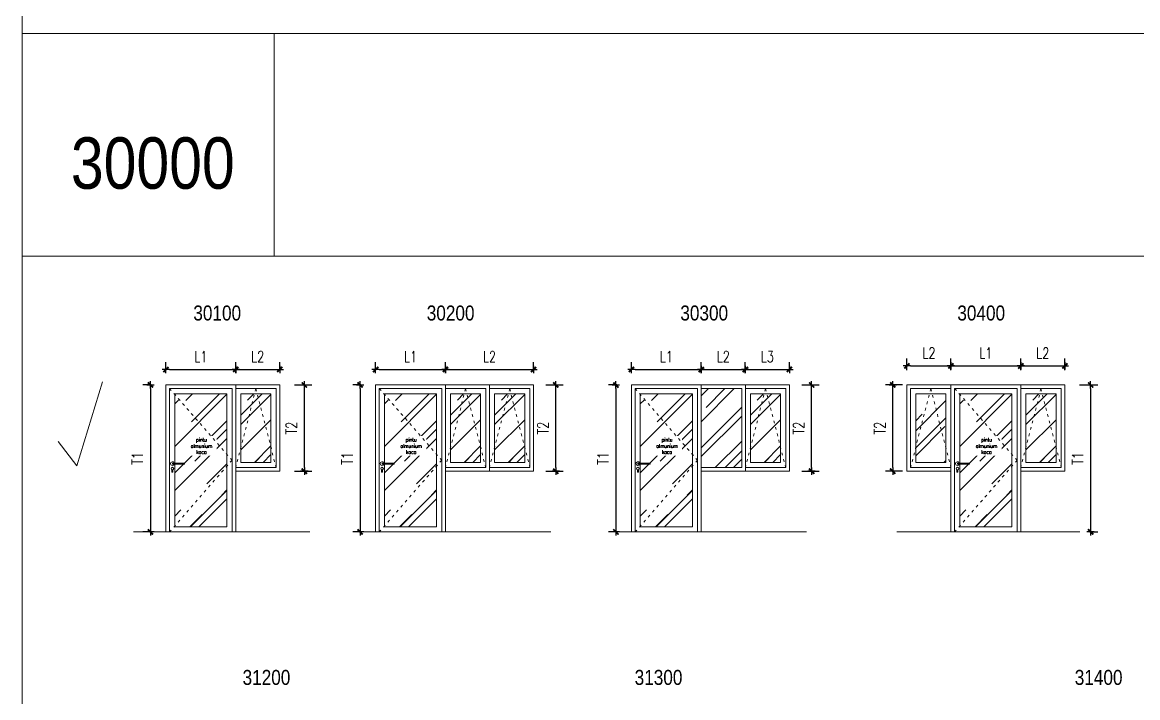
# Model space of a CAD drawing. Header units: centimetres. Extents: x 241563 to 294181, y -34797 to 61752.
# Drawn here: x 247733 to 262915, y 14569 to 23763 of the extents above; entities that cross this region are included whole.
import ezdxf

# ---------------------------------------------------------------- set-up
doc = ezdxf.new("R2010")
doc.units = ezdxf.units.CM
doc.header["$MEASUREMENT"] = 0
doc.linetypes.add('ACAD_ISO03W100', pattern=[30, 12, -18])
doc.layers.add('0.00', color=130, linetype='Continuous', lineweight=0)
doc.layers.add('0.09', color=30, linetype='Continuous', lineweight=9)
doc.styles.add('51DIM', font='SIMPLEX.shx', dxfattribs={"width": 0.85})
doc.styles.add('ISO', font='ARIALN.TTF')
doc.styles.add('TEXT', font='simplex.shx', dxfattribs={"width": 0.75})
doc.dimstyles.new('D100B', dxfattribs={"dimscale": 100, "dimtxt": 1.5, "dimasz": 0.5, "dimexe": 1, "dimexo": 2, "dimgap": 1, "dimtad": 1, "dimdec": 0, "dimzin": 0, "dimdsep": 46, "dimtxsty": 'TEXT', "dimblk1": 'tick', "dimblk2": 'tick', "dimsah": 1, "dimcen": 0, "dimclre": 15, "dimadec": 0, "dimazin": 0, "dimtfac": 1, "dimtdec": 0, "dimtix": 1, "dimtmove": 2, "dimatfit": 3, "dimldrblk": 'tick', "dimfxl": 1, "dimtolj": 1, "dimtzin": 0, "dimarcsym": 0})
pattern_1 = [(45, (-4593.2, -132.06), (424.2641, 1131.37085), [7500, -1000, 2500, -500]), (45, (-4299.76, 514.94), (-823.7794, 116.6726), [1500, -165, 3000, -375]), (45, (-4716.95, 345.23), (1601.59686, 2075.3584), [4000, -700, 2000, -500])]
pattern_2 = [(45, (-1739.46, -132.06), (424.2641, 1131.37085), [7500, -1000, 2500, -500]), (45, (-1446, 514.94), (-823.7794, 116.6726), [1500, -165, 3000, -375]), (45, (-1863.2, 345.23), (1601.59686, 2075.3584), [4000, -700, 2000, -500])]
pattern_3 = [(45, (6091.96, -132.06), (424.2641, 1131.37085), [7500, -1000, 2500, -500]), (45, (6385.4, 514.94), (-823.7794, 116.6726), [1500, -165, 3000, -375]), (45, (5968.22, 345.23), (1601.59686, 2075.3584), [4000, -700, 2000, -500])]

# ---------------------------------------------------------------- blocks, each defined once
blk = doc.blocks.new('tick')
for p, q in [((-1, 0), (1, 0)), ((0, 1), (0, -1))]:
    blk.add_line(p, q)
at = {"const_width": 0.5}
blk.add_lwpolyline([(-0.71, -0.71), (0.71, 0.71)], dxfattribs=at)
blk = doc.blocks.new('*D71')
at = {"color": 15, "linetype": 'Continuous', "lineweight": -2, "ltscale": 2, "transparency": 16777216}
for p, q in [((249488, 18826), (249376, 18826)), ((249488, 16826), (249376, 16826))]:
    blk.add_line(p, q, dxfattribs=at)
at = {"color": 0, "linetype": 'Continuous', "lineweight": -2, "ltscale": 2, "transparency": 16777216}
blk.add_line((249476, 18776), (249476, 16876), dxfattribs=at)
at = {"layer": 'Defpoints', "color": 0, "linetype": 'Continuous', "ltscale": 2, "transparency": 16777216}
for p in [(249688, 18826), (249476, 16826), (249688, 16826)]:
    blk.add_point(p, dxfattribs=at)
at = {"color": 0, "linetype": 'Continuous', "lineweight": -2, "ltscale": 2, "transparency": 16777216, "xscale": 50, "yscale": 50, "zscale": 50}
for p, rotation in [((249476, 18826), 90), ((249476, 16826), 270)]:
    blk.add_blockref('tick', p, dxfattribs=dict(at, rotation=rotation))
at = {"color": 0, "linetype": 'Continuous', "ltscale": 2, "transparency": 16777216, "insert": (249301, 17826), "char_height": 150, "attachment_point": 5, "rotation": 90, "style": 'TEXT'}
blk.add_mtext('\\A1;T1', dxfattribs=at)
blk = doc.blocks.new('*D72')
at = {"color": 15, "linetype": 'Continuous', "lineweight": -2, "ltscale": 2, "transparency": 16777216}
for p, q in [((249688, 19026), (249688, 19137)), ((250638, 19026), (250638, 19137))]:
    blk.add_line(p, q, dxfattribs=at)
at = {"color": 0, "linetype": 'Continuous', "lineweight": -2, "ltscale": 2, "transparency": 16777216}
blk.add_line((249738, 19037), (250588, 19037), dxfattribs=at)
at = {"layer": 'Defpoints', "color": 0, "linetype": 'Continuous', "ltscale": 2, "transparency": 16777216}
for p in [(250638, 19037), (249688, 18826), (250638, 18826)]:
    blk.add_point(p, dxfattribs=at)
at = {"color": 0, "linetype": 'Continuous', "lineweight": -2, "ltscale": 2, "transparency": 16777216, "xscale": 50, "yscale": 50, "zscale": 50, "rotation": 180}
blk.add_blockref('tick', (249688, 19037), dxfattribs=at)
at = {"color": 0, "linetype": 'Continuous', "lineweight": -2, "ltscale": 2, "transparency": 16777216, "xscale": 50, "yscale": 50, "zscale": 50}
blk.add_blockref('tick', (250638, 19037), dxfattribs=at)
at = {"color": 0, "linetype": 'Continuous', "ltscale": 2, "transparency": 16777216, "insert": (250163, 19212), "char_height": 150, "attachment_point": 5, "style": 'TEXT'}
blk.add_mtext('\\A1;L1', dxfattribs=at)
blk = doc.blocks.new('*D73')
at = {"color": 15, "linetype": 'Continuous', "lineweight": -2, "ltscale": 2, "transparency": 16777216}
for p, q in [((250638, 19026), (250638, 19137)), ((251238, 19026), (251238, 19137))]:
    blk.add_line(p, q, dxfattribs=at)
at = {"color": 0, "linetype": 'Continuous', "lineweight": -2, "ltscale": 2, "transparency": 16777216}
blk.add_line((250688, 19037), (251188, 19037), dxfattribs=at)
at = {"layer": 'Defpoints', "color": 0, "linetype": 'Continuous', "ltscale": 2, "transparency": 16777216}
for p in [(251238, 19037), (250638, 18826), (251238, 18826)]:
    blk.add_point(p, dxfattribs=at)
at = {"color": 0, "linetype": 'Continuous', "lineweight": -2, "ltscale": 2, "transparency": 16777216, "xscale": 50, "yscale": 50, "zscale": 50, "rotation": 180}
blk.add_blockref('tick', (250638, 19037), dxfattribs=at)
at = {"color": 0, "linetype": 'Continuous', "lineweight": -2, "ltscale": 2, "transparency": 16777216, "xscale": 50, "yscale": 50, "zscale": 50}
blk.add_blockref('tick', (251238, 19037), dxfattribs=at)
at = {"color": 0, "linetype": 'Continuous', "ltscale": 2, "transparency": 16777216, "insert": (250938, 19212), "char_height": 150, "attachment_point": 5, "style": 'TEXT'}
blk.add_mtext('\\A1;L2', dxfattribs=at)
blk = doc.blocks.new('*D74')
at = {"color": 15, "linetype": 'Continuous', "lineweight": -2, "ltscale": 2, "transparency": 16777216}
for p, q in [((251438, 18826), (251672, 18826)), ((251438, 17653), (251672, 17653))]:
    blk.add_line(p, q, dxfattribs=at)
at = {"color": 0, "linetype": 'Continuous', "lineweight": -2, "ltscale": 2, "transparency": 16777216}
blk.add_line((251572, 17703), (251572, 18776), dxfattribs=at)
at = {"layer": 'Defpoints', "color": 0, "linetype": 'Continuous', "ltscale": 2, "transparency": 16777216}
for p in [(251238, 18826), (251572, 18826), (251238, 17653)]:
    blk.add_point(p, dxfattribs=at)
at = {"color": 0, "linetype": 'Continuous', "lineweight": -2, "ltscale": 2, "transparency": 16777216, "xscale": 50, "yscale": 50, "zscale": 50}
for p, rotation in [((251572, 18826), 90), ((251572, 17653), 270)]:
    blk.add_blockref('tick', p, dxfattribs=dict(at, rotation=rotation))
at = {"color": 0, "linetype": 'Continuous', "ltscale": 2, "transparency": 16777216, "insert": (251397, 18239), "char_height": 150, "attachment_point": 5, "rotation": 90, "style": 'TEXT'}
blk.add_mtext('\\A1;T2', dxfattribs=at)
blk = doc.blocks.new('*D76')
at = {"color": 15, "linetype": 'Continuous', "lineweight": -2, "ltscale": 2, "transparency": 16777216}
for p, q in [((252342, 18826), (252230, 18826)), ((252342, 16826), (252230, 16826))]:
    blk.add_line(p, q, dxfattribs=at)
at = {"color": 0, "linetype": 'Continuous', "lineweight": -2, "ltscale": 2, "transparency": 16777216}
blk.add_line((252330, 18776), (252330, 16876), dxfattribs=at)
at = {"layer": 'Defpoints', "color": 0, "linetype": 'Continuous', "ltscale": 2, "transparency": 16777216}
for p in [(252542, 18826), (252330, 16826), (252542, 16826)]:
    blk.add_point(p, dxfattribs=at)
at = {"color": 0, "linetype": 'Continuous', "lineweight": -2, "ltscale": 2, "transparency": 16777216, "xscale": 50, "yscale": 50, "zscale": 50}
for p, rotation in [((252330, 18826), 90), ((252330, 16826), 270)]:
    blk.add_blockref('tick', p, dxfattribs=dict(at, rotation=rotation))
at = {"color": 0, "linetype": 'Continuous', "ltscale": 2, "transparency": 16777216, "insert": (252155, 17826), "char_height": 150, "attachment_point": 5, "rotation": 90, "style": 'TEXT'}
blk.add_mtext('\\A1;T1', dxfattribs=at)
blk = doc.blocks.new('*D75')
at = {"color": 15, "linetype": 'Continuous', "lineweight": -2, "ltscale": 2, "transparency": 16777216}
for p, q in [((252542, 19026), (252542, 19137)), ((253492, 19026), (253492, 19137))]:
    blk.add_line(p, q, dxfattribs=at)
at = {"color": 0, "linetype": 'Continuous', "lineweight": -2, "ltscale": 2, "transparency": 16777216}
blk.add_line((252592, 19037), (253442, 19037), dxfattribs=at)
at = {"layer": 'Defpoints', "color": 0, "linetype": 'Continuous', "ltscale": 2, "transparency": 16777216}
for p in [(253492, 19037), (252542, 18826), (253492, 18826)]:
    blk.add_point(p, dxfattribs=at)
at = {"color": 0, "linetype": 'Continuous', "lineweight": -2, "ltscale": 2, "transparency": 16777216, "xscale": 50, "yscale": 50, "zscale": 50, "rotation": 180}
blk.add_blockref('tick', (252542, 19037), dxfattribs=at)
at = {"color": 0, "linetype": 'Continuous', "lineweight": -2, "ltscale": 2, "transparency": 16777216, "xscale": 50, "yscale": 50, "zscale": 50}
blk.add_blockref('tick', (253492, 19037), dxfattribs=at)
at = {"color": 0, "linetype": 'Continuous', "ltscale": 2, "transparency": 16777216, "insert": (253017, 19212), "char_height": 150, "attachment_point": 5, "style": 'TEXT'}
blk.add_mtext('\\A1;L1', dxfattribs=at)
blk = doc.blocks.new('*D77')
at = {"color": 15, "linetype": 'Continuous', "lineweight": -2, "ltscale": 2, "transparency": 16777216}
for p, q in [((253492, 19026), (253492, 19137)), ((254692, 19026), (254692, 19137))]:
    blk.add_line(p, q, dxfattribs=at)
at = {"color": 0, "linetype": 'Continuous', "lineweight": -2, "ltscale": 2, "transparency": 16777216}
blk.add_line((253542, 19037), (254642, 19037), dxfattribs=at)
at = {"layer": 'Defpoints', "color": 0, "linetype": 'Continuous', "ltscale": 2, "transparency": 16777216}
for p in [(254692, 19037), (253492, 18826), (254692, 18826)]:
    blk.add_point(p, dxfattribs=at)
at = {"color": 0, "linetype": 'Continuous', "lineweight": -2, "ltscale": 2, "transparency": 16777216, "xscale": 50, "yscale": 50, "zscale": 50, "rotation": 180}
blk.add_blockref('tick', (253492, 19037), dxfattribs=at)
at = {"color": 0, "linetype": 'Continuous', "lineweight": -2, "ltscale": 2, "transparency": 16777216, "xscale": 50, "yscale": 50, "zscale": 50}
blk.add_blockref('tick', (254692, 19037), dxfattribs=at)
at = {"color": 0, "linetype": 'Continuous', "ltscale": 2, "transparency": 16777216, "insert": (254092, 19212), "char_height": 150, "attachment_point": 5, "style": 'TEXT'}
blk.add_mtext('\\A1;L2', dxfattribs=at)
blk = doc.blocks.new('*D78')
at = {"color": 15, "linetype": 'Continuous', "lineweight": -2, "ltscale": 2, "transparency": 16777216}
for p, q in [((254860, 18826), (255094, 18826)), ((254860, 17653), (255094, 17653))]:
    blk.add_line(p, q, dxfattribs=at)
at = {"color": 0, "linetype": 'Continuous', "lineweight": -2, "ltscale": 2, "transparency": 16777216}
blk.add_line((254994, 17703), (254994, 18776), dxfattribs=at)
at = {"layer": 'Defpoints', "color": 0, "linetype": 'Continuous', "ltscale": 2, "transparency": 16777216}
for p in [(254660, 18826), (254994, 18826), (254660, 17653)]:
    blk.add_point(p, dxfattribs=at)
at = {"color": 0, "linetype": 'Continuous', "lineweight": -2, "ltscale": 2, "transparency": 16777216, "xscale": 50, "yscale": 50, "zscale": 50}
for p, rotation in [((254994, 18826), 90), ((254994, 17653), 270)]:
    blk.add_blockref('tick', p, dxfattribs=dict(at, rotation=rotation))
at = {"color": 0, "linetype": 'Continuous', "ltscale": 2, "transparency": 16777216, "insert": (254819, 18239), "char_height": 150, "attachment_point": 5, "rotation": 90, "style": 'TEXT'}
blk.add_mtext('\\A1;T2', dxfattribs=at)
blk = doc.blocks.new('*D79')
at = {"color": 15, "linetype": 'Continuous', "lineweight": -2, "ltscale": 2, "transparency": 16777216}
for p, q in [((255824, 18826), (255713, 18826)), ((255824, 16826), (255713, 16826))]:
    blk.add_line(p, q, dxfattribs=at)
at = {"color": 0, "linetype": 'Continuous', "lineweight": -2, "ltscale": 2, "transparency": 16777216}
blk.add_line((255813, 18776), (255813, 16876), dxfattribs=at)
at = {"layer": 'Defpoints', "color": 0, "linetype": 'Continuous', "ltscale": 2, "transparency": 16777216}
for p in [(256024, 18826), (255813, 16826), (256024, 16826)]:
    blk.add_point(p, dxfattribs=at)
at = {"color": 0, "linetype": 'Continuous', "lineweight": -2, "ltscale": 2, "transparency": 16777216, "xscale": 50, "yscale": 50, "zscale": 50}
for p, rotation in [((255813, 18826), 90), ((255813, 16826), 270)]:
    blk.add_blockref('tick', p, dxfattribs=dict(at, rotation=rotation))
at = {"color": 0, "linetype": 'Continuous', "ltscale": 2, "transparency": 16777216, "insert": (255638, 17826), "char_height": 150, "attachment_point": 5, "rotation": 90, "style": 'TEXT'}
blk.add_mtext('\\A1;T1', dxfattribs=at)
blk = doc.blocks.new('*D80')
at = {"color": 15, "linetype": 'Continuous', "lineweight": -2, "ltscale": 2, "transparency": 16777216}
for p, q in [((256024, 19026), (256024, 19137)), ((256974, 19026), (256974, 19137))]:
    blk.add_line(p, q, dxfattribs=at)
at = {"color": 0, "linetype": 'Continuous', "lineweight": -2, "ltscale": 2, "transparency": 16777216}
blk.add_line((256074, 19037), (256924, 19037), dxfattribs=at)
at = {"layer": 'Defpoints', "color": 0, "linetype": 'Continuous', "ltscale": 2, "transparency": 16777216}
for p in [(256974, 19037), (256024, 18826), (256974, 18826)]:
    blk.add_point(p, dxfattribs=at)
at = {"color": 0, "linetype": 'Continuous', "lineweight": -2, "ltscale": 2, "transparency": 16777216, "xscale": 50, "yscale": 50, "zscale": 50, "rotation": 180}
blk.add_blockref('tick', (256024, 19037), dxfattribs=at)
at = {"color": 0, "linetype": 'Continuous', "lineweight": -2, "ltscale": 2, "transparency": 16777216, "xscale": 50, "yscale": 50, "zscale": 50}
blk.add_blockref('tick', (256974, 19037), dxfattribs=at)
at = {"color": 0, "linetype": 'Continuous', "ltscale": 2, "transparency": 16777216, "insert": (256499, 19212), "char_height": 150, "attachment_point": 5, "style": 'TEXT'}
blk.add_mtext('\\A1;L1', dxfattribs=at)
blk = doc.blocks.new('*D81')
at = {"color": 15, "linetype": 'Continuous', "lineweight": -2, "ltscale": 2, "transparency": 16777216}
for p, q in [((256974, 19026), (256974, 19137)), ((257574, 19026), (257574, 19137))]:
    blk.add_line(p, q, dxfattribs=at)
at = {"color": 0, "linetype": 'Continuous', "lineweight": -2, "ltscale": 2, "transparency": 16777216}
blk.add_line((257024, 19037), (257524, 19037), dxfattribs=at)
at = {"layer": 'Defpoints', "color": 0, "linetype": 'Continuous', "ltscale": 2, "transparency": 16777216}
for p in [(257574, 19037), (256974, 18826), (257574, 18826)]:
    blk.add_point(p, dxfattribs=at)
at = {"color": 0, "linetype": 'Continuous', "lineweight": -2, "ltscale": 2, "transparency": 16777216, "xscale": 50, "yscale": 50, "zscale": 50, "rotation": 180}
blk.add_blockref('tick', (256974, 19037), dxfattribs=at)
at = {"color": 0, "linetype": 'Continuous', "lineweight": -2, "ltscale": 2, "transparency": 16777216, "xscale": 50, "yscale": 50, "zscale": 50}
blk.add_blockref('tick', (257574, 19037), dxfattribs=at)
at = {"color": 0, "linetype": 'Continuous', "ltscale": 2, "transparency": 16777216, "insert": (257274, 19212), "char_height": 150, "attachment_point": 5, "style": 'TEXT'}
blk.add_mtext('\\A1;L2', dxfattribs=at)
blk = doc.blocks.new('*D82')
at = {"color": 15, "linetype": 'Continuous', "lineweight": -2, "ltscale": 2, "transparency": 16777216}
for p, q in [((258343, 18826), (258577, 18826)), ((258343, 17653), (258577, 17653))]:
    blk.add_line(p, q, dxfattribs=at)
at = {"color": 0, "linetype": 'Continuous', "lineweight": -2, "ltscale": 2, "transparency": 16777216}
blk.add_line((258477, 17703), (258477, 18776), dxfattribs=at)
at = {"layer": 'Defpoints', "color": 0, "linetype": 'Continuous', "ltscale": 2, "transparency": 16777216}
for p in [(258143, 18826), (258477, 18826), (258143, 17653)]:
    blk.add_point(p, dxfattribs=at)
at = {"color": 0, "linetype": 'Continuous', "lineweight": -2, "ltscale": 2, "transparency": 16777216, "xscale": 50, "yscale": 50, "zscale": 50}
for p, rotation in [((258477, 18826), 90), ((258477, 17653), 270)]:
    blk.add_blockref('tick', p, dxfattribs=dict(at, rotation=rotation))
at = {"color": 0, "linetype": 'Continuous', "ltscale": 2, "transparency": 16777216, "insert": (258302, 18239), "char_height": 150, "attachment_point": 5, "rotation": 90, "style": 'TEXT'}
blk.add_mtext('\\A1;T2', dxfattribs=at)
blk = doc.blocks.new('*D83')
at = {"color": 15, "linetype": 'Continuous', "lineweight": -2, "ltscale": 2, "transparency": 16777216}
for p, q in [((259773, 19026), (259773, 19185)), ((260373, 19026), (260373, 19185))]:
    blk.add_line(p, q, dxfattribs=at)
at = {"color": 0, "linetype": 'Continuous', "lineweight": -2, "ltscale": 2, "transparency": 16777216}
blk.add_line((259823, 19085), (260323, 19085), dxfattribs=at)
at = {"layer": 'Defpoints', "color": 0, "linetype": 'Continuous', "ltscale": 2, "transparency": 16777216}
for p in [(260373, 19085), (259773, 18826), (260373, 18826)]:
    blk.add_point(p, dxfattribs=at)
at = {"color": 0, "linetype": 'Continuous', "lineweight": -2, "ltscale": 2, "transparency": 16777216, "xscale": 50, "yscale": 50, "zscale": 50, "rotation": 180}
blk.add_blockref('tick', (259773, 19085), dxfattribs=at)
at = {"color": 0, "linetype": 'Continuous', "lineweight": -2, "ltscale": 2, "transparency": 16777216, "xscale": 50, "yscale": 50, "zscale": 50}
blk.add_blockref('tick', (260373, 19085), dxfattribs=at)
at = {"color": 0, "linetype": 'Continuous', "ltscale": 2, "transparency": 16777216, "insert": (260073, 19260), "char_height": 150, "attachment_point": 5, "style": 'TEXT'}
blk.add_mtext('\\A1;L2', dxfattribs=at)
blk = doc.blocks.new('*D84')
at = {"color": 15, "linetype": 'Continuous', "lineweight": -2, "ltscale": 2, "transparency": 16777216}
for p, q in [((260373, 19026), (260373, 19185)), ((261323, 19026), (261323, 19185))]:
    blk.add_line(p, q, dxfattribs=at)
at = {"color": 0, "linetype": 'Continuous', "lineweight": -2, "ltscale": 2, "transparency": 16777216}
blk.add_line((260423, 19085), (261273, 19085), dxfattribs=at)
at = {"layer": 'Defpoints', "color": 0, "linetype": 'Continuous', "ltscale": 2, "transparency": 16777216}
for p in [(261323, 19085), (260373, 18826), (261323, 18826)]:
    blk.add_point(p, dxfattribs=at)
at = {"color": 0, "linetype": 'Continuous', "lineweight": -2, "ltscale": 2, "transparency": 16777216, "xscale": 50, "yscale": 50, "zscale": 50, "rotation": 180}
blk.add_blockref('tick', (260373, 19085), dxfattribs=at)
at = {"color": 0, "linetype": 'Continuous', "lineweight": -2, "ltscale": 2, "transparency": 16777216, "xscale": 50, "yscale": 50, "zscale": 50}
blk.add_blockref('tick', (261323, 19085), dxfattribs=at)
at = {"color": 0, "linetype": 'Continuous', "ltscale": 2, "transparency": 16777216, "insert": (260848, 19260), "char_height": 150, "attachment_point": 5, "style": 'TEXT'}
blk.add_mtext('\\A1;L1', dxfattribs=at)
blk = doc.blocks.new('*D85')
at = {"color": 15, "linetype": 'Continuous', "lineweight": -2, "ltscale": 2, "transparency": 16777216}
for p, q in [((261323, 19026), (261323, 19185)), ((261923, 19026), (261923, 19185))]:
    blk.add_line(p, q, dxfattribs=at)
at = {"color": 0, "linetype": 'Continuous', "lineweight": -2, "ltscale": 2, "transparency": 16777216}
blk.add_line((261373, 19085), (261873, 19085), dxfattribs=at)
at = {"layer": 'Defpoints', "color": 0, "linetype": 'Continuous', "ltscale": 2, "transparency": 16777216}
for p in [(261923, 19085), (261323, 18826), (261923, 18826)]:
    blk.add_point(p, dxfattribs=at)
at = {"color": 0, "linetype": 'Continuous', "lineweight": -2, "ltscale": 2, "transparency": 16777216, "xscale": 50, "yscale": 50, "zscale": 50, "rotation": 180}
blk.add_blockref('tick', (261323, 19085), dxfattribs=at)
at = {"color": 0, "linetype": 'Continuous', "lineweight": -2, "ltscale": 2, "transparency": 16777216, "xscale": 50, "yscale": 50, "zscale": 50}
blk.add_blockref('tick', (261923, 19085), dxfattribs=at)
at = {"color": 0, "linetype": 'Continuous', "ltscale": 2, "transparency": 16777216, "insert": (261623, 19260), "char_height": 150, "attachment_point": 5, "style": 'TEXT'}
blk.add_mtext('\\A1;L2', dxfattribs=at)
blk = doc.blocks.new('*D87')
at = {"color": 15, "linetype": 'Continuous', "lineweight": -2, "ltscale": 2, "transparency": 16777216}
for p, q in [((259714, 18826), (259480, 18826)), ((259714, 17653), (259480, 17653))]:
    blk.add_line(p, q, dxfattribs=at)
at = {"color": 0, "linetype": 'Continuous', "lineweight": -2, "ltscale": 2, "transparency": 16777216}
blk.add_line((259580, 17703), (259580, 18776), dxfattribs=at)
at = {"layer": 'Defpoints', "color": 0, "linetype": 'Continuous', "ltscale": 2, "transparency": 16777216}
for p in [(259580, 18826), (259914, 18826), (259914, 17653)]:
    blk.add_point(p, dxfattribs=at)
at = {"color": 0, "linetype": 'Continuous', "lineweight": -2, "ltscale": 2, "transparency": 16777216, "xscale": 50, "yscale": 50, "zscale": 50}
for p, rotation in [((259580, 18826), 90), ((259580, 17653), 270)]:
    blk.add_blockref('tick', p, dxfattribs=dict(at, rotation=rotation))
at = {"color": 0, "linetype": 'Continuous', "ltscale": 2, "transparency": 16777216, "insert": (259405, 18239), "char_height": 150, "attachment_point": 5, "rotation": 90, "style": 'TEXT'}
blk.add_mtext('\\A1;T2', dxfattribs=at)
blk = doc.blocks.new('*D88')
at = {"color": 15, "linetype": 'Continuous', "lineweight": -2, "ltscale": 2, "transparency": 16777216}
for p, q in [((262123, 18826), (262374, 18826)), ((262263, 16826), (262374, 16826))]:
    blk.add_line(p, q, dxfattribs=at)
at = {"color": 0, "linetype": 'Continuous', "lineweight": -2, "ltscale": 2, "transparency": 16777216}
blk.add_line((262274, 18776), (262274, 16876), dxfattribs=at)
at = {"layer": 'Defpoints', "color": 0, "linetype": 'Continuous', "ltscale": 2, "transparency": 16777216}
for p in [(261923, 18826), (262063, 16826), (262274, 16826)]:
    blk.add_point(p, dxfattribs=at)
at = {"color": 0, "linetype": 'Continuous', "lineweight": -2, "ltscale": 2, "transparency": 16777216, "xscale": 50, "yscale": 50, "zscale": 50}
for p, rotation in [((262274, 18826), 90), ((262274, 16826), 270)]:
    blk.add_blockref('tick', p, dxfattribs=dict(at, rotation=rotation))
at = {"color": 0, "linetype": 'Continuous', "ltscale": 2, "transparency": 16777216, "insert": (262099, 17826), "char_height": 150, "attachment_point": 5, "rotation": 90, "style": 'TEXT'}
blk.add_mtext('\\A1;T1', dxfattribs=at)
blk = doc.blocks.new('*D176')
at = {"color": 15, "linetype": 'Continuous', "lineweight": -2, "ltscale": 2, "transparency": 16777216}
for p, q in [((257574, 19026), (257574, 19137)), ((258174, 19026), (258174, 19137))]:
    blk.add_line(p, q, dxfattribs=at)
at = {"color": 0, "linetype": 'Continuous', "lineweight": -2, "ltscale": 2, "transparency": 16777216}
blk.add_line((257624, 19037), (258124, 19037), dxfattribs=at)
at = {"layer": 'Defpoints', "color": 0, "linetype": 'Continuous', "ltscale": 2, "transparency": 16777216}
for p in [(258174, 19037), (257574, 18826), (258174, 18826)]:
    blk.add_point(p, dxfattribs=at)
at = {"color": 0, "linetype": 'Continuous', "lineweight": -2, "ltscale": 2, "transparency": 16777216, "xscale": 50, "yscale": 50, "zscale": 50, "rotation": 180}
blk.add_blockref('tick', (257574, 19037), dxfattribs=at)
at = {"color": 0, "linetype": 'Continuous', "lineweight": -2, "ltscale": 2, "transparency": 16777216, "xscale": 50, "yscale": 50, "zscale": 50}
blk.add_blockref('tick', (258174, 19037), dxfattribs=at)
at = {"color": 0, "linetype": 'Continuous', "ltscale": 2, "transparency": 16777216, "insert": (257874, 19212), "char_height": 150, "attachment_point": 5, "style": 'TEXT'}
blk.add_mtext('\\A1;L3', dxfattribs=at)

msp = doc.modelspace()

# ---------------------------------------------------------------- hatches: boundary and pattern name
at = {"layer": '0.00', "linetype": 'Continuous', "ltscale": 2}
h = msp.add_hatch(dxfattribs=at)
h.set_pattern_fill('AR-RROOF', color=4, scale=500, angle=45)
h.set_pattern_definition(pattern_1)
h.paths.add_polyline_path([(249808, 16896), (250518, 16896), (250518, 18706), (249808, 18706)])
h = msp.add_hatch(dxfattribs=at)
h.set_pattern_fill('AR-RROOF', color=4, scale=500, angle=45)
h.set_pattern_definition(pattern_1)
h.paths.add_polyline_path([(251118, 18706), (250708, 18706), (250708, 17772.6), (251118, 17772.6)])
h = msp.add_hatch(dxfattribs=at)
h.set_pattern_fill('AR-RROOF', color=4, scale=500, angle=45)
h.set_pattern_definition(pattern_2)
h.paths.add_polyline_path([(252661.8, 16896), (253371.8, 16896), (253371.8, 18706), (252661.8, 18706)])
h = msp.add_hatch(dxfattribs=at)
h.set_pattern_fill('AR-RROOF', color=4, scale=500, angle=45)
h.set_pattern_definition(pattern_2)
h.paths.add_polyline_path([(253971.8, 18706), (253561.8, 18706), (253561.8, 17772.6), (253971.8, 17772.6)])
h = msp.add_hatch(dxfattribs=at)
h.set_pattern_fill('AR-RROOF', color=4, scale=500, angle=45)
h.set_pattern_definition([(45, (-1139.46, -132.06), (424.2641, 1131.37085), [7500, -1000, 2500, -500]), (45, (-846, 514.94), (-823.7794, 116.6726), [1500, -165, 3000, -375]), (45, (-1263.2, 345.23), (1601.59686, 2075.3584), [4000, -700, 2000, -500])])
h.paths.add_polyline_path([(254571.8, 18706), (254161.8, 18706), (254161.8, 17772.6), (254571.8, 17772.6)])
h = msp.add_hatch(dxfattribs=at)
h.set_pattern_fill('AR-RROOF', color=4, scale=500, angle=45)
h.set_pattern_definition([(45, (1743.16, -132.06), (424.2641, 1131.37085), [7500, -1000, 2500, -500]), (45, (2036.6, 514.94), (-823.7794, 116.6726), [1500, -165, 3000, -375]), (45, (1619.4, 345.23), (1601.59686, 2075.3584), [4000, -700, 2000, -500])])
h.paths.add_polyline_path([(256144.4, 16896), (256854.4, 16896), (256854.4, 18706), (256144.4, 18706)])
h = msp.add_hatch(dxfattribs=at)
h.set_pattern_fill('AR-RROOF', color=4, scale=500, angle=45)
h.paths.add_polyline_path([(257524.4, 18776), (256974.4, 18776), (256974.4, 17702.6), (257524.4, 17702.6)])
h = msp.add_hatch(dxfattribs=at)
h.set_pattern_fill('AR-RROOF', color=4, scale=500, angle=45)
h.set_pattern_definition([(45, (2343.16, -132.06), (424.2641, 1131.37085), [7500, -1000, 2500, -500]), (45, (2636.6, 514.94), (-823.7794, 116.6726), [1500, -165, 3000, -375]), (45, (2219.4, 345.23), (1601.59686, 2075.3584), [4000, -700, 2000, -500])])
h.paths.add_polyline_path([(258054.4, 18706), (257644.4, 18706), (257644.4, 17772.6), (258054.4, 17772.6)])
h = msp.add_hatch(dxfattribs=at)
h.set_pattern_fill('AR-RROOF', color=4, scale=500, angle=45)
h.set_pattern_definition(pattern_3)
h.paths.add_polyline_path([(259893.2, 18706), (260303.2, 18706), (260303.2, 17772.6), (259893.2, 17772.6)])
h = msp.add_hatch(dxfattribs=at)
h.set_pattern_fill('AR-RROOF', color=4, scale=500, angle=45)
h.set_pattern_definition(pattern_3)
h.paths.add_polyline_path([(260493.2, 16896), (261203.2, 16896), (261203.2, 18706), (260493.2, 18706)])
h = msp.add_hatch(dxfattribs=at)
h.set_pattern_fill('AR-RROOF', color=4, scale=500, angle=45)
h.set_pattern_definition(pattern_3)
h.paths.add_polyline_path([(261803.2, 18706), (261393.2, 18706), (261393.2, 17772.6), (261803.2, 17772.6)])

# ---------------------------------------------------------------- linework, layer by layer
at = {"layer": '0.00', "color": 40, "linetype": 'Continuous', "ltscale": 2, "true_color": 0xf8d731}
for p, q in [((250638, 18826), (251238, 18826)), ((253491.8, 18826), (254091.8, 18826)), ((254091.8, 18826), (254691.8, 18826)), ((256974.4, 18826), (257574.4, 18826)), ((257574.4, 18826), (258174.4, 18826)), ((260373.2, 18826), (259773.2, 18826)), ((261323.2, 18826), (261923.2, 18826))]:
    msp.add_line(p, q, dxfattribs=at)
at = {"layer": '0.00', "color": 40, "linetype": 'Continuous', "ltscale": 0.5, "true_color": 0xf8d731}
for p, q in [((251645.9, 16826), (249248.6, 16826)), ((254925, 16826), (252290, 16826)), ((258407.6, 16826), (255772.6, 16826)), ((262127.5, 16826), (259638.2, 16826))]:
    msp.add_line(p, q, dxfattribs=at)
at = {"layer": '0.00', "color": 6, "linetype": 'Continuous', "ltscale": 2}
msp.add_lwpolyline([(247733.3, 45822.8), (274707.4, 45822.8), (274707.4, 23609.2), (247733.3, 23609.2)], close=True, dxfattribs=at)
at = {"layer": '0.00', "color": 40, "linetype": 'Continuous', "ltscale": 2, "true_color": 0xf8d731}
for points in [[(247733.3, 23609.2), (294181.1, 23609.2), (294181.1, 20580.9), (247733.3, 20580.9)], [(247733.3, 23609.2), (251163.3, 23609.2), (251163.3, 20580.9), (247733.3, 20580.9)], [(251238, 18826), (250638, 18826), (250638, 17652.6), (251238, 17652.6)], [(254091.8, 18826), (253491.8, 18826), (253491.8, 17652.6), (254091.8, 17652.6)], [(254691.8, 18826), (254091.8, 18826), (254091.8, 17652.6), (254691.8, 17652.6)], [(257574.4, 18826), (256974.4, 18826), (256974.4, 17652.6), (257574.4, 17652.6)], [(258174.4, 18826), (257574.4, 18826), (257574.4, 17652.6), (258174.4, 17652.6)], [(259773.2, 18826), (260373.2, 18826), (260373.2, 17652.6), (259773.2, 17652.6)], [(261923.2, 18826), (261323.2, 18826), (261323.2, 17652.6), (261923.2, 17652.6)], [(251188, 18776), (250638, 18776), (250638, 17702.6), (251188, 17702.6)], [(251118, 18706), (250708, 18706), (250708, 17772.6), (251118, 17772.6)], [(254041.8, 18776), (253491.8, 18776), (253491.8, 17702.6), (254041.8, 17702.6)], [(253971.8, 18706), (253561.8, 18706), (253561.8, 17772.6), (253971.8, 17772.6)], [(254641.8, 18776), (254091.8, 18776), (254091.8, 17702.6), (254641.8, 17702.6)], [(254571.8, 18706), (254161.8, 18706), (254161.8, 17772.6), (254571.8, 17772.6)], [(257524.4, 18776), (256974.4, 18776), (256974.4, 17702.6), (257524.4, 17702.6)], [(258124.4, 18776), (257574.4, 18776), (257574.4, 17702.6), (258124.4, 17702.6)], [(258054.4, 18706), (257644.4, 18706), (257644.4, 17772.6), (258054.4, 17772.6)], [(259823.2, 18776), (260373.2, 18776), (260373.2, 17702.6), (259823.2, 17702.6)], [(259893.2, 18706), (260303.2, 18706), (260303.2, 17772.6), (259893.2, 17772.6)], [(261873.2, 18776), (261323.2, 18776), (261323.2, 17702.6), (261873.2, 17702.6)], [(261803.2, 18706), (261393.2, 18706), (261393.2, 17772.6), (261803.2, 17772.6)]]:
    msp.add_lwpolyline(points, close=True, dxfattribs=at)
at = {"layer": '0.00', "linetype": 'Continuous', "ltscale": 2}
msp.add_lwpolyline([(248223.1, 18057.2), (248474.1, 17726), (248825.6, 18870.2)], dxfattribs=at)
at = {"layer": '0.00', "color": 40, "linetype": 'Continuous', "ltscale": 0.5, "true_color": 0xf8d731}
for points in [[(249688, 16826), (250638, 16826), (250638, 18826), (249688, 18826)], [(252541.8, 16826), (253491.8, 16826), (253491.8, 18826), (252541.8, 18826)], [(256024.4, 16826), (256974.4, 16826), (256974.4, 18826), (256024.4, 18826)], [(260373.2, 16826), (261323.2, 16826), (261323.2, 18826), (260373.2, 18826)], [(249738, 16826), (250588, 16826), (250588, 18776), (249738, 18776)], [(249808, 16896), (250518, 16896), (250518, 18706), (249808, 18706)], [(252591.8, 16826), (253441.8, 16826), (253441.8, 18776), (252591.8, 18776)], [(252661.8, 16896), (253371.8, 16896), (253371.8, 18706), (252661.8, 18706)], [(256074.4, 16826), (256924.4, 16826), (256924.4, 18776), (256074.4, 18776)], [(256144.4, 16896), (256854.4, 16896), (256854.4, 18706), (256144.4, 18706)], [(260423.2, 16826), (261273.2, 16826), (261273.2, 18776), (260423.2, 18776)], [(260493.2, 16896), (261203.2, 16896), (261203.2, 18706), (260493.2, 18706)], [(249775.5, 17763.5), (249940.8, 17763.5), (249940.8, 17747.8), (249775.5, 17747.8)], [(252629.2, 17763.5), (252794.6, 17763.5), (252794.6, 17747.8), (252629.2, 17747.8)], [(256111.8, 17763.5), (256277.2, 17763.5), (256277.2, 17747.8), (256111.8, 17747.8)], [(260460.6, 17763.5), (260626, 17763.5), (260626, 17747.8), (260460.6, 17747.8)]]:
    msp.add_lwpolyline(points, close=True, dxfattribs=at)
at = {"layer": '0.00', "color": 40, "linetype": 'ACAD_ISO03W100', "ltscale": 3, "true_color": 0xf8d731}
for points in [[(250913, 18776), (250638, 17702.6)], [(250913, 18776), (251188, 17702.6)], [(253766.8, 18776), (253491.8, 17702.6)], [(253766.8, 18776), (254041.8, 17702.6)], [(254366.8, 18776), (254091.8, 17702.6)], [(254366.8, 18776), (254641.8, 17702.6)], [(257849.4, 18776), (257574.4, 17702.6)], [(257849.4, 18776), (258124.4, 17702.6)], [(260098.2, 18776), (259823.2, 17702.6)], [(260098.2, 18776), (260373.2, 17702.6)], [(261598.2, 18776), (261323.2, 17702.6)], [(261598.2, 18776), (261873.2, 17702.6)]]:
    msp.add_lwpolyline(points, dxfattribs=at)
at = {"layer": '0.00', "color": 40, "linetype": 'Continuous', "ltscale": 0.5, "true_color": 0xf8d731}
for points in [[(249782.9, 17670.4), (249782.9, 17640.6), (249768.1, 17640.6), (249768.1, 17670.4)], [(252636.7, 17670.4), (252636.7, 17640.6), (252621.8, 17640.6), (252621.8, 17670.4)], [(256119.3, 17670.4), (256119.3, 17640.6), (256104.4, 17640.6), (256104.4, 17670.4)], [(260468.1, 17670.4), (260468.1, 17640.6), (260453.2, 17640.6), (260453.2, 17670.4)]]:
    msp.add_lwpolyline(points, dxfattribs=at)
for centre in [(249775.5, 17687), (252629.2, 17687), (256111.8, 17687), (260460.6, 17687)]:
    msp.add_circle(centre, 18.1, dxfattribs=at)
for centre in [(249775.5, 17755.7), (252629.2, 17755.7), (256111.8, 17755.7), (260460.6, 17755.7)]:
    msp.add_arc(centre, 25.9, 17.67913, 342.32087, dxfattribs=at)

# ---------------------------------------------------------------- texts
at = {"layer": '0.00', "color": 40, "linetype": 'Continuous', "ltscale": 2, "true_color": 0xf8d731, "width": 604.134, "attachment_point": 1, "style": 'ISO'}
for s, insert, char_height in [('30000', (248394.6, 22196.9), 700), ('30100', (250061.2, 19907.7), 204.1), ('30200', (253238, 19907.7), 204.1), ('30300', (256689.5, 19907.7), 204.1), ('30400', (260459.6, 19907.7), 204.1), ('31200', (250731.4, 14947.7), 204.1), ('31300', (256067.7, 14947.7), 204.1), ('31400', (262058, 14947.7), 204.1)]:
    msp.add_mtext(s, dxfattribs=dict(at, insert=insert, char_height=char_height))

# ---------------------------------------------------------------- dimensions: what is measured, and where the dimension line sits
at = {"linetype": 'Continuous', "ltscale": 2}
for base, p1, p2, text, picture, middle in [((250638, 19036.6), (249688, 18826), (250638, 18826), 'L1', '*D72', (250163, 19211.6)), ((251238, 19036.6), (250638, 18826), (251238, 18826), 'L2', '*D73', (250938, 19211.6)), ((253491.8, 19036.6), (252541.8, 18826), (253491.8, 18826), 'L1', '*D75', (253016.8, 19211.6)), ((254691.8, 19036.6), (253491.8, 18826), (254691.8, 18826), 'L2', '*D77', (254091.8, 19211.6)), ((256974.4, 19036.6), (256024.4, 18826), (256974.4, 18826), 'L1', '*D80', (256499.4, 19211.6)), ((257574.4, 19036.6), (256974.4, 18826), (257574.4, 18826), 'L2', '*D81', (257274.4, 19211.6)), ((258174.4, 19036.6), (257574.4, 18826), (258174.4, 18826), 'L3', '*D176', (257874.4, 19211.6)), ((260373.2, 19084.7), (259773.2, 18826), (260373.2, 18826), 'L2', '*D83', (260073.2, 19259.7)), ((261323.2, 19084.7), (260373.2, 18826), (261323.2, 18826), 'L1', '*D84', (260848.2, 19259.7)), ((261923.2, 19084.7), (261323.2, 18826), (261923.2, 18826), 'L2', '*D85', (261623.2, 19259.7))]:
    dim = msp.add_linear_dim(base=base, p1=p1, p2=p2, text=text, dimstyle='D100B', dxfattribs=at)
    dim.commit()
    dim.dimension.update_dxf_attribs({"geometry": picture, "text_midpoint": middle})
for base, p1, p2, text, picture, middle in [((249476.4, 16826), (249688, 18826), (249688, 16826), 'T1', '*D71', (249301.4, 17826)), ((251572, 18826), (251238, 17652.6), (251238, 18826), 'T2', '*D74', (251397, 18239.3)), ((252330.1, 16826), (252541.8, 18826), (252541.8, 16826), 'T1', '*D76', (252155.1, 17826)), ((254994.3, 18826), (254660.4, 17652.6), (254660.4, 18826), 'T2', '*D78', (254819.3, 18239.3)), ((255812.7, 16826), (256024.4, 18826), (256024.4, 16826), 'T1', '*D79', (255637.7, 17826)), ((258477, 18826), (258143, 17652.6), (258143, 18826), 'T2', '*D82', (258302, 18239.3)), ((259580.1, 18826), (259914.1, 17652.6), (259914.1, 18826), 'T2', '*D87', (259405.1, 18239.3)), ((262274.2, 16826), (261923.2, 18826), (262062.5, 16826), 'T1', '*D88', (262099.2, 17826))]:
    dim = msp.add_linear_dim(base=base, p1=p1, p2=p2, angle=90, text=text, dimstyle='D100B', dxfattribs=at)
    dim.commit()
    dim.dimension.update_dxf_attribs({"geometry": picture, "text_midpoint": middle})

# ---------------------------------------------------------------- next in the draw order: texts
at = {"layer": '0.09', "color": 2, "lineweight": 18, "char_height": 50, "width": 357.616, "attachment_point": 5, "style": '51DIM', "bg_fill": 3, "box_fill_scale": 1.5, "bg_fill_color": 256, "bg_fill_transparency": 0}
for insert in [(250172.8, 17996), (253026.5, 17996), (256509.1, 17996), (260857.9, 17996)]:
    msp.add_mtext('{\\C256;pintu \\Palmunium \\Pkaca}', dxfattribs=dict(at, insert=insert))

# ---------------------------------------------------------------- next in the draw order: linework, layer by layer
at = {"layer": '0.00', "color": 40, "linetype": 'Continuous', "ltscale": 2, "true_color": 0xf8d731}
msp.add_lwpolyline([(247733.3, 23609.2), (294181.1, 23609.2), (294181.1, -13852.2), (247733.3, -13852.2)], close=True, dxfattribs=at)
at = {"layer": '0.00', "color": 40, "linetype": 'ACAD_ISO03W100', "ltscale": 3, "true_color": 0xf8d731}
for points in [[(249738, 18776), (250588, 17801), (249738, 16826)], [(252591.8, 18776), (253441.8, 17801), (252591.8, 16826)], [(256074.4, 18776), (256924.4, 17801), (256074.4, 16826)], [(260423.2, 18776), (261273.2, 17801), (260423.2, 16826)]]:
    msp.add_lwpolyline(points, dxfattribs=at)

doc.saveas('drawing.dxf')
